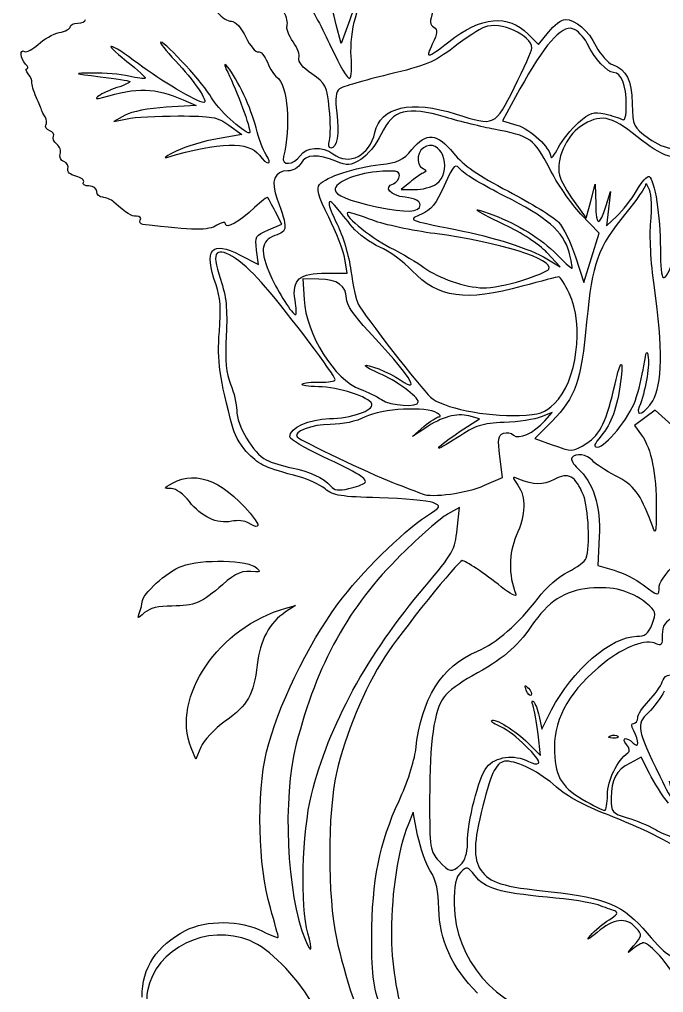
# Model space of a CAD drawing. Extents: x 0 to 87, y 0 to 159.
# Drawn here: x 0.2 to 45.2, y 56.9 to 124.9 of the extents above; entities that cross this region are included whole.
import ezdxf

# ---------------------------------------------------------------- set-up
doc = ezdxf.new("R2010")
doc.units = 0
doc.layers.get('0').update_dxf_attribs({"linetype": 'CONTINUOUS'})

msp = doc.modelspace()

# ---------------------------------------------------------------- linework, layer by layer
at = {"color": 7}
for points in [[(23.252265, 124.856375), (22.647634, 123.198117), (22.309129, 124.503746)], [(35.730802, 123.853652), (36.456969, 123.127482), (37.157477, 124.005401)], [(35.160376, 120.024663), (33.944745, 117.799951), (34.944542, 117.500405)], [(11.609723, 119.257474), (12.503821, 118.869867), (10.419098, 118.747212)], [(7.540624, 118.189256), (6.746874, 117.753953), (7.672916, 117.945204)], [(14.801024, 117.487168), (15.711423, 116.837878), (14.007274, 116.547342)], [(27.454066, 113.494185), (26.855214, 112.994689), (27.788529, 112.985878)], [(38.938102, 112.167284), (39.791272, 110.992708), (40.110286, 112.183333), (40.429299, 113.373958), (40.455281, 111.940798)], [(41.18778, 111.87426), (41.49743, 112.844792), (41.349319, 111.654167), (41.201208, 110.463542), (41.924745, 111.125)], [(17.558577, 110.166777), (18.513482, 110.565761), (18.054137, 111.440693)], [(39.041686, 108.278491), (39.622338, 106.494792), (40.155506, 108.214583), (40.688673, 109.934375), (39.418511, 111.282038)], [(15.591787, 108.406774), (16.875561, 107.740725), (16.739618, 108.754259)], [(37.041667, 108.147123), (37.967708, 107.598803), (37.041667, 108.588643)], [(21.611886, 107.15625), (23.077643, 107.15625), (22.907645, 108.148438)], [(21.086087, 106.737605), (19.976041, 106.75938), (20.055797, 105.311562)], [(36.897336, 96.824197), (37.413216, 97.394239), (36.632129, 97.08978)], [(46.024797, 96.31947), (44.604157, 97.56543), (43.884289, 97.033207), (43.164421, 96.500987), (43.665627, 95.809342)], [(30.984912, 96.08797), (32.323386, 96.955274), (31.573674, 97.159694)], [(37.400381, 96.802056), (36.195997, 95.575988), (37.346438, 95.169299)], [(28.497152, 96.296152), (27.648958, 95.735434), (28.442708, 96.417445)], [(32.686831, 92.317096), (33.927968, 92.866112), (33.745869, 94.323591)], [(30.761527, 89.235849), (30.918822, 90.759891), (30.083858, 90.292965)], [(40.706574, 88.699869), (40.613552, 86.713211), (41.745495, 86.3771)], [(18.785416, 83.72044), (19.446874, 83.901079), (18.769372, 83.459241)], [(36.495723, 76.147282), (36.682188, 75.273958), (37.368078, 76.608808)], [(35.734662, 74.291298), (36.600482, 73.425481), (36.424534, 74.92252)], [(12.834802, 74.00467), (12.476506, 73.157292), (12.15627, 73.951042)], [(44.213629, 72.168279), (43.642254, 73.295936), (42.863347, 72.893145)], [(27.999798, 67.864506), (27.686818, 69.450884), (27.330456, 68.577542)]]:
    msp.add_lwpolyline(points, dxfattribs=at)
for points in [[(23.354521, 122.292409)], [(39.258616, 117.675985)], [(17.404087, 115.424479)], [(29.309883, 113.388952)], [(28.178125, 111.91875)], [(38.592149, 108.623243)], [(35.282828, 106.634261)], [(19.423453, 105.258719)], [(28.045833, 98.146957)], [(37.572463, 98.029686)], [(39.836852, 95.260544)], [(24.296065, 92.470372)], [(32.686831, 92.317096)], [(16.139583, 89.697332)], [(8.554095, 83.431539)], [(35.603468, 77.974526)], [(41.489974, 74.79325)], [(31.001563, 65.789966)], [(20.317922, 61.001336)]]:
    msp.add_lwpolyline(points, close=True, dxfattribs=at)
for points in [[(44.317719, 130.550441), (46.351227, 128.270437), (46.68806, 127.762709), (48.615058, 124.072806)], [(48.819155, 122.193024), (47.192128, 125.588054), (44.862163, 127.384879), (39.158344, 129.643256)], [(22.309129, 124.503746), (21.854395, 126.257677), (21.874339, 126.774678), (22.459269, 128.395672)], [(23.652842, 125.00328), (24.239529, 126.902557), (23.96111, 126.800449), (23.252265, 124.856375)], [(20.216036, 126.187682), (20.58799, 125.668148), (21.372517, 124.203685), (21.959426, 122.933325)], [(14.030912, 125.336911), (14.290219, 125.016681), (14.71356, 124.753852), (14.971669, 124.752851)], [(18.864439, 124.443022), (18.935072, 124.62709), (18.839991, 125.063348), (18.653129, 125.412487)], [(29.074936, 125.442334), (28.828878, 124.736492), (28.838776, 124.518182), (29.124849, 124.341377)], [(30.171692, 123.317336), (32.483409, 125.113042), (34.296493, 125.287958), (35.730802, 123.853652)], [(3.704166, 124.37519), (3.704166, 124.509146), (3.942291, 124.61875), (4.233333, 124.61875)], [(4.233333, 124.61875), (4.524374, 124.61875), (4.762499, 124.737812), (4.762499, 124.883333)], [(14.971669, 124.752851), (15.258885, 124.751793), (15.653472, 124.319205), (15.988709, 123.638008)], [(23.354513, 122.292409), (23.292524, 123.10741), (23.417217, 124.240502), (23.652842, 125.00328)], [(35.983333, 122.884832), (35.983333, 123.792705), (33.776769, 124.772648), (32.675388, 124.353905)], [(37.157477, 124.005401), (37.542758, 124.488258), (38.064543, 124.88332), (38.317003, 124.88332)], [(38.317003, 124.88332), (39.052008, 124.88332), (39.917439, 124.13642), (40.49562, 123.00309)], [(1.45783, 123.142798), (1.843187, 123.499936), (2.506259, 123.868524), (2.931323, 123.961882)], [(2.931323, 123.961882), (3.356387, 124.055243), (3.704166, 124.241232), (3.704166, 124.37519)], [(19.290796, 123.329232), (18.985666, 123.757748), (18.793806, 124.258954), (18.864439, 124.443022)], [(29.124849, 124.341377), (29.418762, 124.15973), (29.400955, 123.951558), (29.023858, 123.160777)], [(32.675388, 124.353905), (32.330885, 124.222925), (31.356662, 123.582978), (30.510448, 122.931798)], [(38.839682, 124.239036), (38.063853, 124.485273), (36.817969, 123.058206), (35.160376, 120.024663)], [(39.853642, 123.210936), (39.619936, 123.673566), (39.163654, 124.136211), (38.839682, 124.239036)], [(0.51088, 122.645675), (0.646344, 122.561956), (1.072469, 122.785661), (1.45783, 123.142798)], [(8.478054, 121.774479), (6.455235, 123.308618), (5.760611, 123.459576), (7.670349, 121.950012)], [(10.028811, 123.295833), (9.913646, 123.295833), (10.378254, 122.711043), (11.061273, 121.996298)], [(13.581054, 119.414081), (13.126293, 120.293492), (10.37881, 123.295833), (10.028811, 123.295833)], [(15.988709, 123.638008), (16.289972, 123.025847), (16.674157, 122.571354), (16.842459, 122.628028)], [(19.700922, 122.173135), (19.780485, 122.38047), (19.595927, 122.900713), (19.290796, 123.329232)], [(29.023858, 123.160777), (28.52366, 122.111849), (28.640278, 122.127756), (30.171692, 123.317336)], [(41.708686, 121.179167), (41.270158, 121.179167), (40.396816, 122.135712), (39.853642, 123.210936)], [(0.582082, 121.76125), (0.209726, 122.133606), (0.150574, 122.868359), (0.51088, 122.645675)], [(16.842459, 122.628028), (17.010758, 122.684699), (17.301424, 122.35212), (17.488381, 121.888964)], [(21.959426, 122.933325), (22.546333, 121.662963), (23.124294, 120.683996), (23.243783, 120.757844)], [(30.510448, 122.931798), (29.164997, 121.896447), (28.589954, 121.657351), (25.929166, 121.026965)], [(34.777812, 120.147715), (35.44085, 121.472195), (35.983333, 122.703897), (35.983333, 122.884832)], [(40.49562, 123.00309), (40.790662, 122.424762), (41.299977, 121.849719), (41.62743, 121.725222)], [(7.670349, 121.950012), (8.422679, 121.355332), (8.995573, 120.82613), (8.943453, 120.774008)], [(11.061273, 121.996298), (12.327363, 120.671397), (13.431069, 119.048985), (13.045688, 119.079269)], [(14.693616, 121.576042), (14.416867, 121.916738), (14.468088, 121.685682), (14.83743, 120.92731)], [(17.488381, 121.888964), (17.675335, 121.425809), (17.97596, 120.956216), (18.15643, 120.845427)], [(20.59692, 121.074987), (19.946447, 121.525766), (19.610503, 121.937505), (19.700922, 122.173135)], [(23.243783, 120.757844), (23.363271, 120.831689), (23.413103, 121.522247), (23.354521, 122.292409)], [(0.770638, 121.074725), (0.602191, 121.27769), (0.562294, 121.44375), (0.681979, 121.44375)], [(0.681979, 121.44375), (0.80166, 121.44375), (0.756707, 121.586625), (0.582082, 121.76125)], [(5.291666, 121.138529), (3.856947, 121.110909), (3.864046, 121.107316), (5.795705, 120.883339)], [(7.797781, 120.922891), (7.219783, 121.0569), (6.09203, 121.153936), (5.291666, 121.138529)], [(13.045688, 119.079269), (12.542355, 119.118822), (10.007303, 120.614673), (8.478054, 121.774479)], [(16.700224, 117.30899), (16.36197, 118.671697), (15.412164, 120.691463), (14.693616, 121.576042)], [(41.62743, 121.725222), (42.63667, 121.34151), (42.966614, 120.688968), (43.010217, 118.990412)], [(42.597917, 118.931986), (42.597917, 120.27362), (42.239584, 121.179167), (41.708686, 121.179167)], [(1.024892, 120.479413), (1.053496, 120.60387), (0.939082, 120.871761), (0.770638, 121.074725)], [(1.324167, 119.459375), (1.130961, 119.895938), (0.996288, 120.354955), (1.024892, 120.479413)], [(5.795705, 120.883339), (6.873289, 120.758389), (7.804001, 120.607108), (7.863953, 120.547159)], [(7.863953, 120.547159), (7.923905, 120.487207), (7.518494, 120.292844), (6.963041, 120.11524)], [(8.943453, 120.774008), (8.89133, 120.721887), (8.375779, 120.788877), (7.797781, 120.922891)], [(14.83743, 120.92731), (15.542645, 119.479293), (16.42847, 116.945833), (16.229554, 116.945833)], [(18.15643, 120.845427), (18.905904, 120.385335), (19.16001, 117.289143), (18.612193, 115.292174)], [(21.819242, 118.657426), (21.648385, 120.252866), (21.575648, 120.396728), (20.59692, 121.074987)], [(25.929166, 121.026965), (24.255676, 120.630487), (22.72685, 120.181354), (22.531776, 120.028888)], [(6.963041, 120.11524), (5.914675, 119.780031), (4.964559, 119.130821), (5.953124, 119.42517)], [(5.953124, 119.42517), (8.428389, 120.162188), (9.603157, 120.127361), (11.609723, 119.257474)], [(22.531776, 120.028888), (22.272002, 119.825863), (22.223904, 119.376997), (22.352034, 118.351483)], [(30.691667, 118.268737), (33.402627, 117.402692), (33.403955, 117.403303), (34.777812, 120.147715)], [(1.701672, 118.533333), (1.687252, 118.606094), (1.517374, 119.022813), (1.324167, 119.459375)], [(16.229554, 116.945833), (15.828443, 116.945833), (13.954174, 118.692544), (13.581054, 119.414081)], [(25.010271, 116.978351), (25.406347, 118.781674), (27.557, 119.27014), (30.691667, 118.268737)], [(1.937895, 118.070312), (1.822396, 118.252214), (1.716095, 118.460573), (1.701672, 118.533333)], [(10.419098, 118.747212), (9.199281, 118.675444), (8.005066, 118.44396), (7.540624, 118.189256)], [(21.83054, 116.424263), (21.924242, 116.719488), (21.919154, 117.724412), (21.819242, 118.657426)], [(29.949055, 118.049228), (27.239135, 118.848367), (26.281424, 118.596968), (25.45649, 116.869927)], [(39.258616, 117.675985), (40.061147, 118.380618), (40.299264, 118.458977), (41.093578, 118.279831)], [(42.302126, 117.891163), (42.503839, 117.766497), (42.597917, 118.097541), (42.597917, 118.931986)], [(43.010217, 118.990412), (43.050457, 117.422959), (43.080366, 117.360073), (44.156307, 116.580666)], [(2.001509, 117.502723), (2.082021, 117.632996), (2.053396, 117.888411), (1.937895, 118.070312)], [(7.672916, 117.945204), (8.182239, 118.050395), (9.789583, 118.136458), (11.244791, 118.136458)], [(11.244791, 118.136458), (13.630081, 118.136458), (13.980276, 118.072519), (14.801024, 117.487168)], [(22.352034, 118.351483), (22.536692, 116.873544), (22.365686, 115.887487), (21.924758, 115.887487)], [(33.3375, 117.211666), (32.537135, 117.358769), (31.012336, 117.735673), (29.949055, 118.049228)], [(43.336369, 116.704893), (41.4972, 118.180924), (40.753419, 118.312173), (39.395897, 117.400229)], [(41.093578, 118.279831), (41.595596, 118.166608), (42.139441, 117.991707), (42.302126, 117.891163)], [(2.267248, 117.107719), (2.04058, 117.194698), (1.920996, 117.372453), (2.001509, 117.502723)], [(2.533226, 116.713098), (2.613606, 116.843159), (2.493917, 117.020737), (2.267248, 117.107719)], [(17.404087, 115.424479), (17.192966, 115.751901), (16.876228, 116.59993), (16.700224, 117.30899)], [(27.602074, 115.792361), (28.632571, 117.018813), (29.345731, 116.95444), (30.513303, 115.529572)], [(37.214355, 114.484364), (36.193672, 116.511176), (35.855905, 116.748788), (33.3375, 117.211666)], [(34.944542, 117.500405), (35.909001, 117.211446), (37.293865, 115.911122), (37.317945, 115.271886)], [(39.395897, 117.400229), (38.380913, 116.718392), (37.656064, 115.050618), (37.919141, 114.002431)], [(37.833025, 115.913871), (38.109887, 116.437696), (38.751404, 117.230649), (39.258616, 117.675985)], [(2.76531, 116.162717), (2.557282, 116.335365), (2.452843, 116.583037), (2.533226, 116.713098)], [(10.451041, 115.242517), (14.156155, 116.331378), (16.203942, 116.379173), (16.929237, 115.393713)], [(14.007274, 116.547342), (13.069993, 116.387547), (11.767343, 115.993601), (11.112499, 115.671904)], [(21.924758, 115.887487), (21.779237, 115.887487), (21.736838, 116.129035), (21.83054, 116.424263)], [(22.077132, 115.482198), (23.207532, 114.627205), (24.656168, 115.366133), (25.010271, 116.978351)], [(25.45649, 116.869927), (25.108889, 116.142206), (24.498828, 115.388909), (24.022475, 115.099222)], [(29.309878, 113.38896), (30.41817, 114.16524), (29.831387, 116.418553), (28.620985, 116.034386)], [(47.35867, 115.354788), (46.006832, 114.962633), (45.148127, 115.250862), (43.336369, 116.704893)], [(44.156307, 116.580666), (45.309271, 115.745464), (46.39627, 115.58369), (48.061396, 115.999488)], [(2.99953, 115.473512), (3.078738, 115.679926), (2.973336, 115.990068), (2.76531, 116.162717)], [(11.112499, 115.671904), (10.457655, 115.350211), (10.159999, 115.156985), (10.451041, 115.242517)], [(19.782347, 115.35832), (20.174534, 115.986311), (21.328289, 116.048594), (22.077132, 115.482198)], [(25.395451, 114.738954), (26.627217, 114.877776), (26.971858, 115.042302), (27.602074, 115.792361)], [(28.620985, 116.034386), (27.984146, 115.832263), (27.811762, 114.717915), (28.376563, 114.454339)], [(37.317945, 115.271886), (37.324374, 115.10115), (37.556162, 115.390044), (37.833025, 115.913871)], [(3.263135, 114.941792), (3.038943, 115.027821), (2.920322, 115.267094), (2.99953, 115.473512)], [(16.929237, 115.393713), (17.474117, 114.653383), (17.884158, 114.67995), (17.404087, 115.424479)], [(18.612193, 115.292174), (18.431536, 114.633626), (19.362639, 114.68626), (19.782347, 115.35832)], [(22.280027, 114.97669), (21.012554, 115.506275), (20.179119, 115.455808), (19.843749, 114.829167)], [(24.022475, 115.099222), (23.268114, 114.640466), (23.111142, 114.629427), (22.280027, 114.97669)], [(30.513303, 115.529572), (31.204538, 114.686009), (32.230811, 113.974224), (34.34929, 112.869072)], [(3.539389, 114.443039), (3.611638, 114.631322), (3.487324, 114.855763), (3.263135, 114.941792)], [(4.096083, 113.928012), (3.682364, 114.031847), (3.4604, 114.237198), (3.539389, 114.443039)], [(18.917708, 114.3), (17.973341, 114.3), (17.701008, 113.575962), (18.170683, 112.313926)], [(19.843749, 114.829167), (19.679845, 114.522906), (19.289759, 114.3), (18.917708, 114.3)], [(21.148269, 113.351789), (21.5789, 113.870669), (23.627251, 114.539678), (25.395451, 114.738954)], [(26.722917, 113.968181), (26.722917, 114.303437), (26.446887, 114.348466), (25.125957, 114.228687)], [(28.376563, 114.454339), (28.638151, 114.332266), (28.638892, 114.26798), (28.380108, 114.146841)], [(31.063676, 114.327477), (30.59739, 114.842716), (30.575118, 114.822716), (29.859385, 113.24599)], [(34.066758, 112.539494), (32.676351, 113.234163), (31.324965, 114.038756), (31.063676, 114.327477)], [(39.418511, 111.282038), (38.719921, 112.023252), (37.728051, 113.4643), (37.214355, 114.484364)], [(4.625413, 113.498492), (4.712715, 113.639748), (4.474516, 113.833032), (4.096083, 113.928012)], [(25.125957, 114.228687), (23.573144, 114.087884), (22.224999, 113.500763), (22.224999, 112.965312)], [(26.304041, 113.402126), (26.534422, 113.490534), (26.722917, 113.745256), (26.722917, 113.968181)], [(28.380108, 114.146841), (28.200154, 114.062603), (27.783435, 113.768907), (27.454066, 113.494185)], [(37.919141, 114.002431), (38.010327, 113.639116), (38.468861, 112.813301), (38.938102, 112.167284)], [(43.309736, 112.910993), (43.673535, 113.529488), (44.069288, 113.974901), (44.189184, 113.900802)], [(44.189184, 113.900802), (44.585075, 113.656126), (44.979175, 111.13516), (44.979175, 108.847403)], [(5.011469, 113.241667), (4.711839, 113.241667), (4.538114, 113.357239), (4.625413, 113.498492)], [(5.556249, 112.844792), (5.556249, 113.069068), (5.319331, 113.241667), (5.011469, 113.241667)], [(21.785076, 111.055973), (21.024431, 112.585415), (20.896124, 113.047976), (21.148269, 113.351789)], [(22.224999, 112.965312), (22.224999, 112.595155), (23.132261, 112.230186), (25.135416, 111.79452)], [(27.140474, 112.447917), (26.05655, 112.586109), (25.583588, 113.125663), (26.304041, 113.402126)], [(27.788529, 112.985878), (28.301855, 112.981036), (28.986464, 113.162421), (29.309883, 113.388952)], [(29.859385, 113.24599), (29.29931, 112.012166), (28.93282, 111.556575), (28.279336, 111.281805)], [(43.937605, 113.325336), (43.928371, 113.153074), (43.310556, 112.260105), (42.564664, 111.340961)], [(44.216606, 112.981208), (44.072379, 113.34274), (43.946829, 113.497598), (43.937605, 113.325336)], [(44.310472, 110.73225), (44.403193, 111.608801), (44.361023, 112.619195), (44.216606, 112.981208)], [(5.972023, 112.447917), (5.743349, 112.447917), (5.556249, 112.62651), (5.556249, 112.844792)], [(6.756592, 112.117188), (6.553755, 112.299089), (6.2007, 112.447917), (5.972023, 112.447917)], [(17.524682, 112.429832), (17.486121, 112.492644), (17.069402, 112.17951), (16.59864, 111.733976)], [(18.054137, 111.440693), (17.801497, 111.921906), (17.563242, 112.367018), (17.524682, 112.429832)], [(18.170683, 112.313926), (18.936609, 110.25586), (18.926883, 110.088455), (18.023051, 109.773379)], [(22.319993, 111.745464), (21.615947, 112.61018), (21.640376, 112.010597), (22.36767, 110.575355)], [(28.178125, 111.91875), (28.178125, 112.181577), (27.827645, 112.360308), (27.140474, 112.447917)], [(38.592149, 108.623243), (38.197901, 110.051088), (37.037581, 111.055221), (34.066758, 112.539494)], [(34.34929, 112.869072), (35.940042, 112.03922), (37.515946, 111.068186), (37.8513, 110.711218)], [(41.924745, 111.125), (42.322689, 111.488802), (42.945936, 112.2925), (43.309736, 112.910993)], [(8.338822, 111.125), (7.942619, 111.125), (7.677792, 111.291068), (6.756592, 112.117188)], [(16.59864, 111.733976), (15.561076, 110.752017), (14.552083, 110.189306), (14.552083, 110.592624)], [(23.446435, 110.366918), (23.045499, 110.856625), (22.538599, 111.47697), (22.319993, 111.745464)], [(25.135416, 111.79452), (27.218016, 111.341577), (28.178125, 111.380775), (28.178125, 111.91875)], [(34.072875, 110.535903), (31.750172, 111.624533), (31.48316, 111.949029), (33.626719, 111.078103)], [(40.455281, 111.940798), (40.483531, 110.382219), (40.705318, 110.362074), (41.18778, 111.87426)], [(8.598958, 110.860417), (8.688895, 111.005938), (8.571835, 111.125), (8.338822, 111.125)], [(22.907645, 108.148438), (22.814147, 108.694141), (22.308994, 110.002532), (21.785076, 111.055973)], [(23.167686, 111.389451), (22.586166, 111.389716), (24.604085, 109.686026), (26.061458, 108.946228)], [(24.861313, 110.839845), (24.066184, 111.142055), (23.304052, 111.389377), (23.167686, 111.389451)], [(28.279336, 111.281805), (27.282328, 110.862597), (27.291284, 110.858485), (30.650267, 110.19391)], [(33.626719, 111.078103), (35.328963, 110.386487), (36.885451, 109.36568), (37.94842, 108.243764)], [(42.564664, 111.340961), (40.568541, 108.881196), (40.219474, 107.914366), (39.822602, 103.746165)], [(8.781782, 110.554421), (8.591293, 110.577201), (8.50902, 110.714896), (8.598958, 110.860417)], [(13.95677, 110.491368), (13.364662, 110.11217), (12.380007, 110.124169), (8.781782, 110.554421)], [(14.552083, 110.592624), (14.552083, 110.759555), (14.311698, 110.718669), (13.95677, 110.491368)], [(22.36767, 110.575355), (22.760413, 109.800313), (23.18995, 108.350439), (23.333318, 107.315884)], [(25.359235, 108.969101), (24.708132, 109.248197), (23.847374, 109.877214), (23.446435, 110.366918)], [(29.205878, 109.909499), (27.611496, 110.11898), (25.656441, 110.537636), (24.861313, 110.839845)], [(37.041667, 108.588643), (36.514199, 109.152452), (35.236417, 109.990559), (34.072875, 110.535903)], [(37.8513, 110.711218), (38.186654, 110.354253), (38.722326, 109.259523), (39.041686, 108.278491)], [(44.560638, 106.154966), (44.307506, 107.960726), (44.208644, 109.769616), (44.310472, 110.73225)], [(16.739618, 108.754259), (16.610713, 109.715313), (16.653118, 109.788449), (17.558577, 110.166777)], [(18.023051, 109.773379), (17.025019, 109.425462), (16.945847, 108.663348), (17.728564, 106.938593)], [(37.172125, 107.417867), (37.595977, 108.103673), (33.717672, 109.316705), (29.205878, 109.909499)], [(30.650267, 110.19391), (33.369295, 109.655951), (35.817617, 108.871898), (37.041667, 108.147123)], [(13.899652, 106.336915), (13.023804, 108.819336), (13.551778, 109.465168), (15.591787, 108.406774)], [(17.367321, 106.178162), (15.868893, 107.926185), (14.390171, 108.952255), (13.972031, 108.534115)], [(27.625175, 107.306872), (27.030011, 107.942002), (26.010337, 108.690005), (25.359235, 108.969101)], [(26.061458, 108.946228), (26.934583, 108.503008), (28.006146, 107.874607), (28.442708, 107.549781)], [(13.972031, 108.534115), (13.779444, 108.341528), (13.852442, 107.788287), (14.212109, 106.714629)], [(37.94842, 108.243764), (38.374373, 107.794187), (38.758098, 107.461571), (38.801143, 107.504616)], [(38.801143, 107.504616), (38.844188, 107.547661), (38.750142, 108.051042), (38.592149, 108.623243)], [(44.979175, 108.847403), (44.979175, 106.326869), (45.213236, 106.196283), (45.985856, 108.285759)], [(28.442708, 107.549781), (29.452951, 106.798107), (31.340123, 106.145706), (32.582025, 106.118806)], [(17.728564, 106.938593), (18.248701, 105.792442), (19.24777, 104.245833), (19.46802, 104.245833)], [(19.423453, 105.258719), (19.194258, 106.692033), (19.729642, 107.15625), (21.611886, 107.15625)], [(23.333318, 107.315884), (23.475349, 106.29098), (23.70602, 105.238542), (23.845924, 104.977131)], [(35.323735, 106.226922), (31.38188, 105.13655), (29.398161, 105.414826), (27.625175, 107.306872)], [(35.282828, 106.634261), (36.237892, 106.929251), (37.088077, 107.281874), (37.172125, 107.417867)], [(37.877959, 106.888381), (37.781802, 106.886528), (36.632399, 106.588915), (35.323735, 106.226922)], [(38.605563, 105.749799), (38.301541, 106.377825), (37.974119, 106.890188), (37.877959, 106.888381)], [(14.134229, 103.062503), (14.262552, 104.653334), (14.203671, 105.475236), (13.899652, 106.336915)], [(14.212109, 106.714629), (14.622335, 105.490039), (14.704617, 104.679906), (14.611095, 102.786357)], [(22.224999, 99.703964), (22.224999, 99.982216), (19.04148, 104.225135), (17.367321, 106.178162)], [(23.018749, 105.38116), (23.018749, 106.27723), (22.399505, 106.711848), (21.086087, 106.737605)], [(32.582025, 106.118806), (33.1124, 106.107323), (34.327761, 106.339272), (35.282828, 106.634261)], [(44.4529, 98.226562), (45.115993, 99.314114), (45.151659, 101.938796), (44.560638, 106.154966)], [(37.572463, 98.029686), (39.13881, 99.530339), (39.675364, 103.539888), (38.605563, 105.749799)], [(19.46802, 104.245833), (19.532589, 104.245833), (19.512536, 104.701631), (19.423453, 105.258719)], [(20.055797, 105.311562), (20.189589, 102.882814), (22.20206, 99.662414), (23.979332, 99.033042)], [(24.554174, 103.098454), (23.539941, 104.175653), (23.018749, 104.950503), (23.018749, 105.38116)], [(23.845924, 104.977131), (24.270424, 104.183947), (28.207859, 99.128241), (28.906208, 98.479673)], [(39.822602, 103.746165), (39.423067, 99.550029), (39.050471, 98.481854), (37.400381, 96.802056)], [(15.091653, 96.271903), (14.130551, 99.862621), (13.968708, 101.010506), (14.134229, 103.062503)], [(14.611095, 102.786357), (14.521883, 100.980089), (14.596781, 100.153108), (14.919554, 99.380609)], [(26.789062, 99.689431), (28.376274, 98.584073), (27.394157, 100.082159), (24.554174, 103.098454)], [(43.82553, 100.673958), (43.988188, 101.742211), (44.046338, 101.849163), (44.1276, 101.229546)], [(24.341666, 100.663745), (24.341666, 100.880757), (26.061603, 100.196047), (26.789062, 99.689431)], [(41.813708, 99.417187), (42.197443, 101.148814), (42.422614, 101.226768), (42.195835, 99.549479)], [(44.1276, 101.229546), (44.219154, 100.531433), (43.918801, 98.887894), (43.500418, 97.797607)], [(25.319613, 100.140156), (24.781742, 100.364893), (24.341666, 100.600507), (24.341666, 100.663745)], [(28.045833, 98.146952), (28.045833, 98.506608), (26.467588, 99.660501), (25.319613, 100.140156)], [(43.236623, 98.266393), (43.449732, 98.862949), (43.714739, 99.946354), (43.82553, 100.673958)], [(14.919554, 99.380609), (15.154007, 98.819481), (15.345833, 97.998423), (15.345833, 97.556037)], [(21.056425, 99.204362), (20.340946, 99.212273), (19.834618, 99.297813), (19.93125, 99.394444)], [(19.93125, 99.394444), (20.027881, 99.491075), (20.583506, 99.551464), (21.16597, 99.528638)], [(21.16597, 99.528638), (21.748437, 99.505804), (22.224999, 99.584711), (22.224999, 99.703964)], [(39.836852, 95.260544), (40.756896, 95.829162), (41.24692, 96.859513), (41.813708, 99.417187)], [(42.195835, 99.549479), (41.943459, 97.682897), (41.570592, 96.650371), (40.831868, 95.772446)], [(24.792807, 97.998209), (24.631191, 98.484018), (22.447392, 99.188976), (21.056425, 99.204362)], [(23.979332, 99.033042), (24.473238, 98.858139), (25.140493, 98.530717), (25.462126, 98.305437)], [(21.825703, 96.977896), (23.350666, 97.001311), (24.942357, 97.54866), (24.792807, 97.998209)], [(25.462126, 98.305437), (26.098393, 97.859779), (28.045833, 97.740324), (28.045833, 98.146957)], [(28.906208, 98.479673), (29.707808, 97.735218), (32.75625, 97.105192), (35.118847, 97.195698)], [(35.118847, 97.195698), (36.533939, 97.249906), (36.882051, 97.36823), (37.572463, 98.029686)], [(40.569404, 94.985417), (41.147095, 94.985417), (42.783771, 96.998708), (43.236623, 98.266393)], [(43.500418, 97.797607), (43.203267, 97.023243), (43.914523, 97.343561), (44.4529, 98.226562)], [(15.345833, 97.556037), (15.345833, 96.496796), (16.503493, 94.553236), (17.406643, 94.09621)], [(29.36875, 97.366667), (28.630793, 97.84357), (25.468902, 97.677155), (24.341666, 97.102083)], [(31.573674, 97.159694), (30.723512, 97.391506), (29.733907, 97.113733), (28.497152, 96.296152)], [(29.501042, 97.104822), (29.646562, 97.107785), (29.587031, 97.225601), (29.36875, 97.366667)], [(19.060596, 95.706922), (19.04062, 96.318983), (20.427417, 96.956422), (21.825703, 96.977896)], [(24.341666, 97.102083), (23.687116, 96.768155), (22.782275, 96.572917), (21.889235, 96.572917)], [(28.442708, 96.417445), (28.879271, 96.79255), (29.355521, 97.101869), (29.501042, 97.104822)], [(34.053269, 96.708722), (32.48991, 96.642108), (32.063468, 96.50462), (30.782808, 95.65431)], [(36.632129, 97.08978), (36.20253, 96.922331), (35.042044, 96.750854), (34.053269, 96.708722)], [(34.717559, 95.827858), (35.063599, 95.481817), (36.119123, 95.964282), (36.897336, 96.824197)], [(16.185443, 94.491916), (15.725547, 94.941549), (15.233342, 95.742543), (15.091653, 96.271903)], [(21.889235, 96.572917), (20.626061, 96.572917), (19.219645, 96.039495), (19.579584, 95.696916)], [(29.478277, 94.948584), (29.570765, 95.09823), (30.248749, 95.610953), (30.984912, 96.08797)], [(33.745869, 94.323591), (33.593995, 95.539147), (33.635775, 95.808705), (33.997585, 95.947542)], [(33.997585, 95.947542), (34.236184, 96.039101), (34.560174, 95.985243), (34.717559, 95.827858)], [(21.336499, 94.333425), (20.090582, 94.910301), (19.066425, 95.528376), (19.060596, 95.706922)], [(19.579584, 95.696916), (19.887543, 95.403808), (24.613882, 93.145173), (26.193749, 92.536121)], [(30.782808, 95.65431), (29.972831, 95.116515), (29.385792, 94.798938), (29.478277, 94.948584)], [(37.346438, 95.169299), (38.854526, 94.636177), (38.824847, 94.63509), (39.836852, 95.260544)], [(40.831868, 95.772446), (40.338515, 95.186127), (40.271581, 94.985417), (40.569404, 94.985417)], [(43.665627, 95.809342), (44.350429, 94.86433), (44.703997, 93.117905), (44.689482, 90.75207)], [(40.233806, 94.038722), (39.859884, 94.489273), (39.013326, 94.599167), (38.783324, 94.227015)], [(19.741779, 92.90063), (17.313727, 93.561339), (16.988345, 93.706929), (16.185443, 94.491916)], [(17.406643, 94.09621), (17.801166, 93.896566), (18.596093, 93.647572), (19.17315, 93.542887)], [(24.296065, 92.470372), (24.555357, 92.729661), (23.874295, 93.158389), (21.336499, 94.333425)], [(38.783324, 94.227015), (38.705406, 94.100941), (38.894258, 93.773519), (39.202995, 93.499411)], [(41.847619, 92.979015), (41.150601, 93.332221), (40.424386, 93.80909), (40.233806, 94.038722)], [(10.847916, 92.471875), (12.549126, 93.444372), (14.680133, 92.496614), (16.648233, 89.892188)], [(19.17315, 93.542887), (20.368622, 93.326014), (21.454495, 92.816889), (21.921353, 92.254364)], [(39.596192, 91.620478), (39.022057, 92.993985), (38.55716, 93.246509), (37.555884, 92.728727)], [(39.202995, 93.499411), (40.285834, 92.538018), (40.808214, 90.87054), (40.706574, 88.699869)], [(21.522046, 92.060371), (21.14166, 92.359581), (20.340541, 92.737699), (19.741779, 92.90063)], [(26.193749, 92.536121), (27.139635, 92.171475), (28.092135, 91.801826), (28.310417, 91.714677)], [(35.075805, 92.749021), (34.586463, 92.953036), (34.583703, 92.935436), (35.009659, 92.327299)], [(37.555884, 92.728727), (36.73385, 92.303637), (36.132267, 92.308558), (35.075805, 92.749021)], [(44.32722, 89.7186), (43.596838, 91.70244), (43.114042, 92.337271), (41.847619, 92.979015)], [(10.768305, 92.084377), (10.204436, 92.093452), (10.206894, 92.105438), (10.847916, 92.471875)], [(12.035191, 91.176867), (11.630839, 91.707002), (11.111748, 92.078842), (10.768305, 92.084377)], [(25.328183, 91.438558), (22.658244, 91.505244), (22.114933, 91.594006), (21.522046, 92.060371)], [(21.921353, 92.254364), (22.159121, 91.967868), (22.48037, 91.92374), (23.179814, 92.08149)], [(23.179814, 92.08149), (23.696368, 92.197992), (24.198682, 92.37299), (24.296065, 92.470372)], [(28.310417, 91.714677), (29.02802, 91.428173), (31.422351, 91.757757), (32.686831, 92.317096)], [(35.009659, 92.327299), (35.606424, 91.475298), (35.56957, 90.286488), (34.899431, 88.771524)], [(14.997628, 89.80071), (13.973875, 89.585427), (12.851291, 90.106907), (12.035191, 91.176867)], [(29.062394, 91.107715), (28.721566, 91.246894), (27.041171, 91.395772), (25.328183, 91.438558)], [(39.796149, 87.214006), (40.0831, 87.961787), (39.956153, 90.759343), (39.596192, 91.620478)], [(28.618744, 90.150979), (29.664038, 90.842722), (29.671566, 90.858956), (29.062394, 91.107715)], [(44.689482, 90.75207), (44.677497, 88.797937), (44.671967, 88.782186), (44.32722, 89.7186)], [(16.139583, 89.697332), (15.921301, 89.840366), (15.407422, 89.886888), (14.997628, 89.80071)], [(16.648233, 89.892188), (17.030403, 89.386455), (16.767627, 89.285792), (16.139583, 89.697332)], [(22.422519, 84.018906), (24.071174, 86.235371), (26.834915, 88.970496), (28.618744, 90.150979)], [(30.083858, 90.292965), (29.624626, 90.036158), (28.163277, 88.754479), (26.836415, 87.444792)], [(28.497395, 85.22031), (30.47868, 87.563328), (30.613607, 87.802627), (30.761527, 89.235849)], [(34.899431, 88.771524), (34.360067, 87.552207), (34.34746, 86.054666), (34.865199, 84.705457)], [(11.520836, 86.66948), (12.855741, 87.179285), (16.209673, 87.090282), (16.753842, 86.530609)], [(26.836415, 87.444792), (23.171956, 83.827766), (20.967162, 79.850895), (19.515452, 74.239689)], [(38.530885, 86.270632), (39.141016, 86.565991), (39.710386, 86.99051), (39.796149, 87.214006)], [(44.905475, 85.261966), (44.928705, 85.617582), (45.554553, 86.416568), (46.45982, 87.246341)], [(8.731249, 84.149933), (8.731249, 84.711506), (10.443569, 86.258069), (11.520836, 86.66948)], [(16.753842, 86.530609), (16.994369, 86.283228), (16.974922, 86.22216), (16.668749, 86.263403)], [(31.118929, 87.047917), (30.849909, 87.047917), (26.811034, 82.028895), (25.70794, 80.323796)], [(33.851728, 85.218394), (32.668057, 86.160404), (31.342362, 87.047917), (31.118929, 87.047917)], [(16.668749, 86.263403), (15.755913, 86.386366), (15.295702, 86.207978), (14.354407, 85.36631)], [(36.421848, 84.42271), (36.994177, 85.173198), (37.895797, 85.963189), (38.530885, 86.270632)], [(41.745495, 86.3771), (42.368065, 86.192238), (43.282854, 85.731765), (43.778363, 85.353821)], [(14.354407, 85.36631), (12.947162, 84.108004), (12.390783, 83.872917), (10.82, 83.872917)], [(20.573743, 70.683445), (21.778785, 75.518195), (24.473172, 80.461361), (28.497395, 85.22031)], [(34.865199, 84.705457), (34.954969, 84.471523), (34.502355, 84.700589), (33.851728, 85.218394)], [(40.020544, 85.113088), (38.247159, 84.930057), (37.143537, 84.211983), (35.952808, 82.466405)], [(43.992856, 84.070735), (42.909315, 84.949252), (41.645734, 85.28082), (40.020544, 85.113088)], [(43.778363, 85.353821), (44.870034, 84.521162), (44.857128, 84.522215), (44.905475, 85.261966)], [(32.191767, 80.715445), (33.515914, 81.285099), (35.063234, 82.641178), (36.421848, 84.42271)], [(8.554095, 83.431536), (8.65153, 83.698099), (8.731249, 84.021377), (8.731249, 84.149933)], [(10.82, 83.872917), (9.878162, 83.872917), (9.265038, 83.72462), (8.905657, 83.409896)], [(12.15627, 73.951042), (10.733912, 77.476575), (14.103085, 82.441738), (18.785416, 83.72044)], [(17.439237, 73.686458), (18.148162, 76.677187), (20.336382, 81.214288), (22.422519, 84.018906)], [(44.397872, 82.616146), (44.7054, 83.421223), (44.679579, 83.513954), (43.992856, 84.070735)], [(8.905657, 83.409896), (8.400472, 82.967483), (8.384825, 82.968446), (8.554095, 83.431539)], [(18.769372, 83.459241), (17.642717, 82.724485), (16.966408, 81.473924), (16.774154, 79.76988)], [(46.0375, 83.160171), (45.275444, 82.766924), (45.111641, 82.534551), (45.11249, 81.847947)], [(35.952808, 82.466405), (34.94386, 80.987313), (33.926047, 80.133007), (31.796908, 78.978125)], [(43.323118, 81.75625), (43.921315, 81.75625), (44.134582, 81.926885), (44.397872, 82.616146)], [(37.368078, 76.608808), (38.788618, 79.373397), (41.545325, 81.75625), (43.323118, 81.75625)], [(45.11249, 81.847947), (45.113284, 81.162554), (45.037412, 81.054321), (44.687231, 81.241733)], [(44.687231, 81.241733), (44.012472, 81.602853), (42.480413, 81.041208), (41.044842, 79.906455)], [(25.70794, 80.323796), (24.273361, 78.106315), (22.924679, 74.876504), (22.323112, 72.217849)], [(27.865239, 73.830024), (28.29446, 77.481163), (29.635823, 79.615869), (32.191767, 80.715445)], [(16.774154, 79.76988), (16.536092, 77.65986), (16.149832, 76.976253), (14.543658, 75.822331)], [(41.044842, 79.906455), (38.732407, 78.078571), (37.570833, 76.103356), (37.570833, 73.999021)], [(31.796908, 78.978125), (30.992061, 78.541562), (30.1176, 77.886719), (29.853662, 77.522917)], [(45.107175, 78.567748), (45.248809, 79.014), (45.499533, 79.109697), (46.518351, 79.106366)], [(35.603468, 77.974526), (35.459884, 78.35161), (35.490274, 78.382), (35.751582, 78.12264)], [(44.163303, 77.235711), (44.587702, 77.669866), (45.012443, 78.269282), (45.107175, 78.567748)], [(35.932234, 77.648207), (35.850772, 77.566745), (35.702827, 77.713589), (35.603468, 77.974526)], [(35.751582, 78.12264), (35.932404, 77.943162), (36.013697, 77.72967), (35.932234, 77.648207)], [(45.250388, 77.914701), (45.028456, 77.475339), (44.524705, 76.801395), (44.130944, 76.417046)], [(29.853662, 77.522917), (29.138732, 76.537484), (28.839583, 74.430864), (28.839583, 70.381688)], [(36.073802, 76.905093), (35.977674, 77.172135), (35.991324, 77.307371), (36.104139, 77.205615)], [(36.424534, 74.92252), (36.327763, 75.745893), (36.169933, 76.638049), (36.073802, 76.905093)], [(36.104139, 77.205615), (36.216955, 77.103859), (36.393168, 76.627609), (36.495723, 76.147282)], [(43.391667, 76.058586), (43.391667, 76.27185), (43.738903, 76.801557), (44.163303, 77.235711)], [(44.130944, 76.417046), (43.275385, 75.581941), (43.325502, 75.308714), (44.947287, 71.966667)], [(14.543658, 75.822331), (13.797266, 75.286103), (13.032813, 74.472977), (12.834802, 74.00467)], [(33.82065, 75.425311), (33.400063, 75.599523), (33.108233, 75.794343), (33.172135, 75.858248)], [(33.172135, 75.858248), (33.38403, 76.07014), (34.855772, 75.170189), (35.734662, 74.291298)], [(43.117775, 75.15906), (42.928974, 75.511837), (42.928974, 75.670833), (43.117775, 75.670833)], [(43.117775, 75.670833), (43.268416, 75.670833), (43.391667, 75.845321), (43.391667, 76.058586)], [(36.451823, 72.87613), (36.694986, 73.119292), (34.683846, 75.067763), (33.82065, 75.425311)], [(41.489974, 74.79324), (41.680969, 74.86967), (41.909172, 74.860272), (41.997093, 74.772364)], [(43.074167, 74.295), (43.485536, 73.883631), (43.512666, 74.421198), (43.117775, 75.15906)], [(19.515452, 74.239689), (18.523997, 70.40748), (18.828837, 63.791021), (20.147792, 60.514955)], [(41.649827, 74.633399), (41.341601, 74.646099), (41.278908, 74.70879), (41.489974, 74.79325)], [(41.997093, 74.772364), (42.085011, 74.684446), (41.92874, 74.621911), (41.649827, 74.633399)], [(42.614652, 74.195458), (42.212183, 74.680405), (42.603909, 74.76526), (43.074167, 74.295)], [(42.700448, 73.600146), (42.863857, 73.712054), (42.831917, 73.933672), (42.614652, 74.195458)], [(17.702746, 62.775745), (16.836492, 65.772609), (16.718769, 70.647031), (17.439237, 73.686458)], [(26.701597, 70.258149), (27.25374, 71.440291), (27.770942, 73.027868), (27.865239, 73.830024)], [(32.845954, 72.615856), (33.425376, 73.352475), (34.77196, 73.531706), (35.758805, 73.003563)], [(37.570833, 73.999021), (37.570833, 72.051474), (38.008454, 71.236271), (39.51905, 70.369874)], [(41.275, 70.669052), (41.275, 71.672204), (41.968989, 73.099224), (42.700448, 73.600146)], [(34.203394, 73.025), (33.541176, 73.025), (33.178496, 72.336049), (32.554831, 69.893394)], [(37.717915, 71.215173), (36.525065, 72.265162), (35.049526, 73.025), (34.203394, 73.025)], [(35.758805, 73.003563), (36.052744, 72.846253), (36.364601, 72.788907), (36.451823, 72.87613)], [(42.863347, 72.893145), (41.882735, 72.386052), (41.539583, 71.749735), (41.539583, 70.438441)], [(22.323112, 72.217849), (21.693269, 69.434221), (21.690147, 63.543984), (22.316974, 60.650919)], [(31.485417, 67.259089), (31.485417, 68.838553), (32.253497, 71.86267), (32.845954, 72.615856)], [(45.540054, 70.08091), (45.124775, 70.608754), (44.527883, 71.548069), (44.213629, 72.168279)], [(44.947287, 71.966667), (45.929034, 69.943554), (46.105527, 69.856628), (45.610806, 71.639869)], [(41.204211, 69.31446), (39.728907, 69.870225), (38.459812, 70.562129), (37.717915, 71.215173)], [(20.317922, 61.001336), (19.786885, 62.8167), (19.926082, 68.08497), (20.573743, 70.683445)], [(24.794431, 60.721875), (24.797157, 64.611189), (25.346114, 67.356056), (26.701597, 70.258149)], [(28.839583, 70.381688), (28.839583, 66.895869), (28.865248, 66.72457), (29.488408, 66.052176)], [(39.51905, 70.369874), (40.266541, 69.941154), (40.967422, 69.589266), (41.076563, 69.587898)], [(41.076563, 69.587898), (41.185703, 69.586576), (41.275, 70.073052), (41.275, 70.669052)], [(41.539583, 70.438441), (41.539583, 69.450617), (41.58964, 69.389816), (42.664062, 69.072601)], [(32.554831, 69.893394), (31.904215, 67.34519), (31.874492, 66.199001), (32.438157, 65.394255)], [(45.148323, 67.549607), (44.254923, 68.039644), (42.480071, 68.833828), (41.204211, 69.31446)], [(42.664062, 69.072601), (43.282526, 68.890007), (44.145729, 68.528573), (44.582292, 68.269414)], [(27.330456, 68.577542), (26.641462, 66.889011), (26.171355, 63.868739), (26.169487, 61.11875)], [(44.582292, 68.269414), (45.018854, 68.010257), (46.363191, 67.456196), (47.569707, 67.038172)], [(28.885975, 65.352083), (28.570719, 65.861406), (28.171939, 66.991997), (27.999798, 67.864506)], [(54.610966, 65.988189), (51.579576, 64.836929), (49.454623, 65.187565), (45.148323, 67.549607)], [(31.001563, 65.789966), (31.312654, 66.071499), (31.485417, 66.596059), (31.485417, 67.259089)], [(29.488408, 66.052176), (30.25004, 65.230362), (30.361805, 65.210994), (31.001563, 65.789966)], [(29.481695, 62.70625), (29.465, 63.980221), (29.310581, 64.666098), (28.885975, 65.352083)], [(32.009469, 65.021807), (31.496963, 65.673351), (31.441779, 65.686421), (31.013143, 65.257786)], [(32.438157, 65.394255), (33.051708, 64.518291), (33.894273, 64.259293), (37.332946, 63.889628)], [(31.013143, 65.257786), (30.674617, 64.919259), (30.559375, 64.352847), (30.559375, 63.027531)], [(37.06136, 63.517825), (33.680823, 63.832195), (32.72028, 64.118154), (32.009469, 65.021807)], [(40.633235, 62.974096), (40.207501, 63.130046), (38.600158, 63.374725), (37.06136, 63.517825)], [(37.332946, 63.889628), (41.202938, 63.473597), (42.368666, 62.971812), (44.057448, 60.995073)], [(18.256249, 60.719846), (18.256249, 60.797406), (18.007173, 61.722561), (17.702746, 62.775745)], [(32.181737, 56.815741), (30.410952, 58.586529), (29.509905, 60.552282), (29.481695, 62.70625)], [(30.559375, 63.027531), (30.559375, 59.209929), (33.532662, 55.752119), (37.30625, 55.181193)], [(41.78931, 62.554731), (41.579199, 62.629431), (41.058965, 62.818145), (40.633235, 62.974096)], [(11.773958, 61.18746), (13.218522, 61.937381), (15.628815, 61.919247), (17.142409, 61.147068)], [(40.084375, 60.832164), (40.375417, 61.176977), (40.964043, 61.675055), (41.392435, 61.939003)], [(43.261883, 61.380561), (42.572789, 62.142002), (41.706361, 62.038973), (40.556603, 61.058864)], [(41.392435, 61.939003), (41.949783, 62.282406), (42.06267, 62.457542), (41.78931, 62.554731)], [(16.264397, 60.477469), (13.307776, 61.712824), (9.656648, 59.92803), (9.102981, 56.976727)], [(43.104454, 60.125684), (43.724859, 60.827774), (43.729399, 60.863962), (43.261883, 61.380561)], [(8.731662, 56.537463), (8.730868, 58.60207), (9.727249, 60.124949), (11.773958, 61.18746)], [(17.142409, 61.147068), (17.75502, 60.834537), (18.256249, 60.642286), (18.256249, 60.719846)], [(20.147792, 60.514955), (20.57115, 59.463406), (20.678242, 59.769573), (20.317922, 61.001336)], [(22.316974, 60.650919), (22.873882, 58.080598), (24.018692, 54.59684), (24.858551, 52.916667)], [(25.64105, 55.03731), (24.871341, 57.312904), (24.792407, 57.842886), (24.794431, 60.721875)], [(26.169487, 61.11875), (26.166418, 56.614896), (27.462398, 52.615126), (30.515301, 47.706211)], [(40.556603, 61.058864), (39.92249, 60.518318), (39.749291, 60.43517), (40.084375, 60.832164)], [(44.057448, 60.995073), (45.544716, 59.254205), (45.938374, 59.042072), (47.724719, 59.018855)], [(20.591417, 56.144763), (19.412799, 58.121542), (17.629655, 59.907027), (16.264397, 60.477469)], [(43.015625, 59.863871), (42.612442, 59.525837), (42.636154, 59.595724), (43.104454, 60.125684)], [(43.823617, 60.325), (43.681721, 60.325), (43.318126, 60.117493), (43.015625, 59.863871)], [(45.84932, 58.076042), (45.706213, 58.673294), (44.218474, 60.325), (43.823617, 60.325)], [(9.102981, 56.976727), (8.836355, 55.555494), (9.584917, 53.922888), (10.821968, 53.227626)]]:
    msp.add_open_spline(points, degree=3, dxfattribs=at)

doc.saveas('drawing.dxf')
